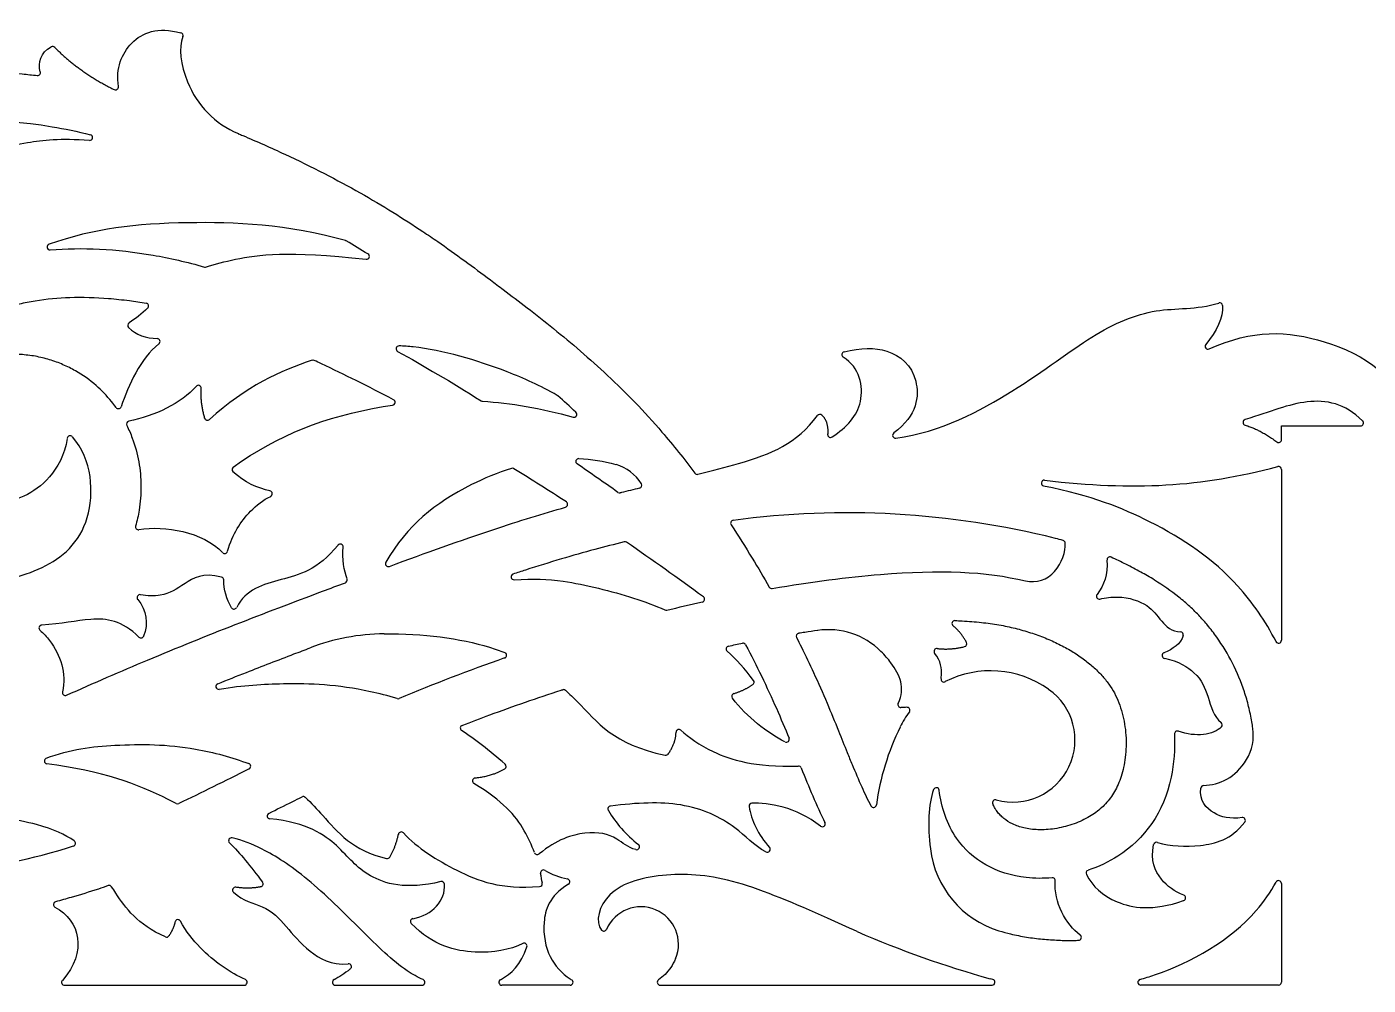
# Model space of a CAD drawing. Header units: millimetres. Extents: x -254 to 403, y -359 to 324.
# Drawn here: x 32.9 to 147.7, y 87.9 to 169.9 of the extents above; entities that cross this region are included whole.
import ezdxf

# ---------------------------------------------------------------- set-up
doc = ezdxf.new("R2010")
doc.units = ezdxf.units.MM
doc.header["$MEASUREMENT"] = 0
doc.layers.add('Layer 03', color=5, linetype='Continuous')

msp = doc.modelspace()

# ---------------------------------------------------------------- linework, layer by layer
at = {"layer": 'Layer 03'}
for p, q in [((140.25, 134.62), (140.25, 135.81)), ((140.25, 135.81), (147.02, 135.81)), ((140.25, 132.08), (140.25, 117.45)), ((140.25, 96.64), (140.25, 88.19)), ((36.13, 87.94), (51.5, 87.94)), ((59.3, 87.94), (66.71, 87.94)), ((79.39, 87.94), (73.54, 87.94)), ((87.09, 87.94), (115.49, 87.94)), ((140, 87.94), (128.21, 87.94))]:
    msp.add_line(p, q, dxfattribs=at)
for centre, radius, start, end in [((46.02, 169.2), 0.249, 337.8393, 75.7566), ((35.11, 168.01), 0.249, 44.3433, 117.0556), ((33.83, 166.03), 0.249, 263.2869, 16.9838), ((40.5, 164.8), 0.249, 243.7258, 8.8788), ((54.07, 168.15), 7.96, 201.3609, 247.3402), ((38.29, 160.47), 0.249, 266.0456, 76.1411), ((60.11, 151.41), 0.249, 59.8012, 74.0709), ((34.89, 151.1), 0.249, 109.1828, 275.0169), ((61.96, 150.3), 0.249, 263.4631, 58.2429), ((48.19, 149.63), 0.249, 254.2031, 288.8739), ((43.08, 146.05), 0.249, 312.552, 79.9325), ((134.96, 146.08), 0.249, 5.8084, 107.062), ((41.79, 144.39), 0.249, 122.3052, 222.8861), ((44.06, 143.02), 0.249, 308.4727, 87.6428), ((64.75, 142.39), 0.249, 87.8192, 240.9827), ((133.96, 142.61), 0.249, 141.6884, 294.5895), ((57.39, 141.17), 0.249, 65.2718, 107.9841), ((102.89, 141.89), 0.249, 104.397, 238.7783), ((47.57, 139.02), 0.249, 356.6553, 139.6755), ((64.16, 137.82), 0.249, 278.4266, 62.2236), ((71.92, 138.16), 0.249, 237.9608, 266.2099), ((78.17, 138.19), 0.249, 48.4381, 60.3741), ((40.74, 137.52), 0.249, 215.5774, 340.7133), ((79.71, 136.78), 0.249, 254.1907, 46.651), ((100.76, 136.53), 0.249, 47.4397, 143.2104), ((41.68, 135.95), 0.249, 101.965, 206.3141), ((48.36, 136.54), 0.249, 195.5517, 312.2442), ((137.21, 136.1), 0.249, 107.479, 252.4792), ((147.02, 136.05), 0.249, 270, 45.3436), ((36.61, 134.7), 0.249, 41.7819, 171.6047), ((101.67, 135.06), 0.249, 175.6494, 303.8677), ((107.23, 134.99), 0.249, 126.5054, 277.6607), ((140, 134.62), 0.249, 232.7819, 0), ((50.71, 132.07), 0.249, 125.8315, 227.5619), ((74.45, 131.92), 0.249, 58.3133, 107.5442), ((80.12, 132.75), 0.249, 87.7607, 235.4757), ((82.27, 128.87), 3.77, 31.4682, 73.9231), ((140, 132.08), 0.249, 0, 104.8203), ((85.27, 130.71), 0.249, 283.4125, 31.4682), ((90.26, 131.9), 0.249, 216.8294, 283.8809), ((119.95, 130.9), 0.249, 83.316, 258.5492), ((53.66, 130), 0.249, 295.1648, 78.8294), ((83.62, 130.31), 0.249, 234.6574, 283.7875), ((78.93, 129.08), 0.249, 285.7299, 56.9036), ((93.37, 127.47), 0.249, 97.593, 213.2913), ((103.08, 54.6), 73.76, 76.0083, 97.593), ((42.45, 127.16), 0.249, 164.2355, 280.3076), ((59.72, 125.44), 0.249, 355.1465, 141.0389), ((84.08, 125.63), 0.249, 55.4819, 104.0045), ((121.5, 125.76), 0.249, 3.2804, 74.9376), ((49.84, 125.13), 0.249, 224.1425, 344.2917), ((63.83, 124.01), 0.249, 149.6557, 290.2207), ((125.57, 124.34), 0.249, 65.9953, 184.0267), ((49.5, 122.62), 0.249, 1.618, 74.7563), ((74.58, 122.88), 0.249, 108.323, 273.6126), ((118.94, 124.96), 2.49, 256.4491, 319.7486), ((60.07, 122.61), 0.249, 290.5288, 19.3491), ((96.64, 122.13), 0.249, 209.8048, 279.6616), ((42.58, 121.11), 0.249, 78.5276, 218.9945), ((90.65, 120.97), 0.249, 282.228, 53.9287), ((124.66, 121.22), 0.249, 140.8173, 283.042), ((50.63, 120.37), 0.249, 212.6907, 333.721), ((87.59, 120.28), 0.249, 245.4228, 283.5135), ((34.19, 118.5), 0.249, 92.5094, 228.2131), ((101.47, 111.95), 6.41, 45.2842, 98.1205), ((112.3, 118.89), 0.249, 88.0186, 232.3558), ((42.67, 117.9), 0.249, 224.3617, 338.7165), ((63.69, 99.55), 18.46, 90.6712, 110.7867), ((94.18, 116.95), 0.249, 27.8708, 101.1142), ((98.98, 117.8), 0.249, 98.9275, 206.9646), ((113.08, 117.15), 0.249, 284.0924, 28.7272), ((131.6, 117.92), 0.249, 344.2435, 88.6357), ((140, 117.45), 0.249, 206.8725, 0), ((73.7, 116.17), 0.249, 289.2527, 68.638), ((92.99, 116.71), 0.249, 101.6375, 227.3332), ((110.77, 116.5), 0.249, 82.8632, 218.8212), ((130.29, 116.15), 0.249, 111.6876, 259.3559), ((115.36, 106.21), 8.63, 54.8485, 116.737), ((49.33, 113.5), 0.249, 111.8395, 279.029), ((94.88, 113.87), 0.249, 304.6049, 36.5456), ((111.37, 114.13), 0.249, 171.2118, 296.737), ((36.2, 112.98), 0.249, 167.3549, 294.1237), ((64.67, 112.7), 0.249, 252.291, 292.7981), ((78.83, 112.98), 0.249, 47.9796, 107.8007), ((93.46, 112.65), 0.249, 107.3982, 217.3305), ((117.27, 108.91), 5.31, 254.4292, 54.8485), ((107.68, 111.94), 0.249, 155.0585, 270.3229), ((115.36, 106.21), 8.63, 143.6298, 153.6676), ((108.21, 111.47), 0.249, 323.6298, 95.066), ((134.93, 110.21), 0.249, 315.9365, 52.0639), ((70.24, 109.94), 0.249, 111.2505, 236.2051), ((88.7, 109.58), 0.249, 47.0747, 178.8804), ((97.89, 108.98), 0.249, 242.806, 22.3528), ((126.99, 100.45), 21.6, 153.6676, 172.2525), ((131.34, 109.44), 0.249, 69.2826, 183.0662), ((133.7, 109.35), 4.14, 329.3199, 7.827), ((34.65, 107.13), 0.249, 111.1051, 262.8449), ((51.81, 106.67), 0.249, 296.5394, 69.3799), ((73.67, 106.66), 0.249, 300.7235, 49.0835), ((87.58, 107.87), 0.249, 258.1133, 324.9594), ((71.29, 105.42), 0.249, 96.7828, 238.3182), ((98.92, 106.44), 0.249, 22.0546, 91.1645), ((110.72, 104.59), 0.249, 7.1783, 159.7851), ((133.59, 104.78), 0.249, 91.4067, 173.1153), ((45.79, 103.71), 0.249, 242.1743, 295.3067), ((56.56, 103.83), 0.249, 46.7221, 116.3044), ((94.95, 103.26), 0.249, 91.6508, 187.636), ((105.34, 103.4), 0.249, 206.9394, 352.2525), ((115.77, 103.55), 0.249, 74.4292, 204.6818), ((53.72, 102.42), 0.249, 116.5403, 264.5702), ((82.87, 103.02), 0.249, 96.9787, 210.1082), ((136.91, 102.04), 0.249, 322.2448, 97.503), ((64.94, 100.8), 0.249, 43.2999, 169.0939), ((100.97, 101.74), 0.249, 231.5822, 26.1755), ((36.81, 100.08), 0.249, 287.6596, 55.0425), ((50.42, 100.3), 0.249, 77.3323, 224.7057), ((85.08, 99.78), 0.249, 254.5139, 52.5034), ((129.56, 99.92), 0.249, 73.4401, 169.7383), ((63.75, 99.03), 0.249, 257.9413, 329.3574), ((76.58, 99.36), 0.249, 200.5039, 309.8285), ((96.26, 99.56), 0.249, 242.0494, 42.0036), ((118.55, 100.62), 8.4, 186.8946, 252.8942), ((77.11, 97.55), 0.249, 58.227, 191.8647), ((123.78, 97.53), 0.249, 108.765, 207.1036), ((39.95, 96.23), 0.249, 32.3683, 109.3707), ((52.87, 96.6), 0.249, 282.1878, 36.2383), ((68.39, 96.56), 0.249, 4.1816, 103.5846), ((76.76, 96.63), 0.249, 274.3709, 7.611), ((79.11, 96.79), 0.249, 301.6695, 78.8456), ((120.64, 96.88), 0.249, 355.5604, 94.7826), ((140, 96.64), 0.249, 360, 151.2904), ((50.76, 96.07), 0.249, 81.6532, 226.2328), ((131.8, 95.42), 0.249, 289.0327, 69.5512), ((35.43, 94.84), 0.249, 104.6436, 241.9398), ((85.45, 91.44), 3.21, 337.3947, 156.5453), ((45.83, 93.3), 0.249, 28.6436, 167.6767), ((65.97, 93.39), 0.249, 99.4672, 224.4031), ((44.86, 92.3), 0.249, 245.8479, 326.777), ((82.27, 92.82), 0.249, 220.545, 336.5453), ((139.44, 174.44), 89.27, 246.572, 254.3322), ((122.88, 92.03), 0.249, 272.1871, 54.32), ((75.45, 91.3), 0.249, 341.4947, 117.3694), ((60.43, 89.52), 0.249, 308.7588, 95.3674), ((51.5, 88.19), 0.249, 270, 65.9908), ((59.3, 88.19), 0.249, 116.6414, 270), ((66.71, 88.19), 0.249, 270, 65.9051), ((73.54, 88.19), 0.249, 118.144, 270), ((79.39, 88.19), 0.249, 270, 57.3399), ((87.09, 88.19), 0.249, 125.1548, 270), ((115.49, 88.19), 0.249, 270, 74.9812), ((128.21, 88.19), 0.249, 105.6874, 270), ((36.13, 88.19), 0.249, 138.8163, 270), ((140, 88.19), 0.249, 270, 0)]:
    msp.add_arc(centre, radius, start, end, dxfattribs=at)
for points, knots in [([(40.75, 164.84), (40.51, 166.38), (41.56, 169.03), (44.1, 169.95), (46.08, 169.44)], [30421.914472, 30421.914472, 30421.914472, 30421.914472, 30426.513745, 30431.345173, 30431.345173, 30431.345173, 30431.345173]), ([(5.01, 146.17), (5.12, 146.94), (5.46, 148.64), (6.27, 151.19), (7.44, 153.74), (8.92, 156.1), (10.67, 158.24), (12.67, 160.14), (14.89, 161.8), (17.32, 163.22), (19.96, 164.38), (22.81, 165.27), (25.87, 165.84), (29.14, 166.08), (31.8, 165.99), (33.37, 165.83), (33.8, 165.78)], [30372.347005, 30372.347005, 30372.347005, 30372.347005, 30374.706723, 30377.558114, 30380.372206, 30383.155094, 30385.922205, 30388.68817, 30391.458912, 30394.25742, 30397.137984, 30400.125038, 30403.240501, 30406.511406, 30409.970495, 30411.257526, 30411.257526, 30411.257526, 30411.257526]), ([(22.22, 160.72), (25.78, 161.9), (30.89, 162.33), (37.23, 160.99), (38.35, 160.71)], [1963.1126, 1963.1126, 1963.1126, 1963.1126, 1973.506034, 1975.677976, 1975.677976, 1975.677976, 1975.677976]), ([(51, 160.8), (51.13, 160.75), (52.46, 160.19), (54.94, 159.09), (58.29, 157.45), (61.38, 155.79), (64.18, 154.13), (66.38, 152.71), (68.42, 151.33), (70.35, 149.95), (72.21, 148.56), (73.99, 147.22), (75.79, 145.85), (78.01, 144.11), (80.31, 142.19), (82.65, 140.1), (84.99, 137.8), (87, 135.59), (88.69, 133.55), (89.61, 132.36), (90.06, 131.75)], [30442.749006, 30442.749006, 30442.749006, 30442.749006, 30443.151114, 30447.119536, 30450.902204, 30454.404951, 30457.662778, 30460.724837, 30462.257805, 30465.102986, 30467.869187, 30469.24187, 30471.816702, 30474.702956, 30477.709264, 30480.849541, 30484.138712, 30487.595151, 30489.833645, 30492.124903, 30492.124903, 30492.124903, 30492.124903]), ([(38.28, 160.22), (35.76, 160.4), (32.25, 160), (28.6, 159.01), (26.05, 159.01), (25.19, 159.32)], [1976.420157, 1976.420157, 1976.420157, 1976.420157, 1980.584148, 1986.187185, 1991.126244, 1991.126244, 1991.126244, 1991.126244]), ([(60.18, 151.65), (55.25, 153.06), (45.1, 153.45), (38.72, 152.7), (34.81, 151.34)], [499.399729, 499.399729, 499.399729, 499.399729, 511.033084, 524.683926, 524.683926, 524.683926, 524.683926]), ([(34.91, 150.85), (37.59, 151.09), (41.88, 150.89), (46.59, 149.83), (48.12, 149.39)], [525.407514, 525.407514, 525.407514, 525.407514, 533.684657, 537.408095, 537.408095, 537.408095, 537.408095]), ([(48.27, 149.4), (49, 149.65), (51.49, 150.27), (55.16, 150.83), (61.93, 150.05)], [537.559375, 537.559375, 537.559375, 537.559375, 540.983035, 547.968521, 547.968521, 547.968521, 547.968521]), ([(27.38, 144.05), (27.4, 144.05), (27.66, 144.26), (28.22, 144.64), (29.13, 145.14), (30.16, 145.6), (31.22, 145.96), (32.38, 146.28), (34.14, 146.63), (36.69, 146.86), (39.39, 146.78), (41.57, 146.54), (42.64, 146.38), (43.12, 146.29)], [608.184694, 608.184694, 608.184694, 608.184694, 608.225498, 609.181032, 610.22504, 611.357039, 612.574885, 613.609163, 614.976993, 617.967235, 621.303226, 623.102037, 624.567187, 624.567187, 624.567187, 624.567187]), ([(107.26, 134.74), (111.1, 135.26), (118.22, 139.1), (124.14, 143.81), (129.45, 146.09), (132.95, 145.72), (134.89, 146.31)], [30534.937737, 30534.937737, 30534.937737, 30534.937737, 30542.374432, 30550.470598, 30558.566765, 30566.3095, 30566.3095, 30566.3095, 30566.3095]), ([(134.06, 142.38), (137.77, 144.07), (144.02, 143.84), (150.72, 139.96), (150.79, 136.05)], [30571.443216, 30571.443216, 30571.443216, 30571.443216, 30582.272309, 30593.895984, 30593.895984, 30593.895984, 30593.895984]), ([(78.29, 138.41), (76.83, 139.24), (72.87, 141.01), (68.07, 142.41), (65.16, 142.63), (64.76, 142.64)], [321.497818, 321.497818, 321.497818, 321.497818, 326.50444, 335.80924, 337.284273, 337.284273, 337.284273, 337.284273]), ([(102.83, 142.13), (104.25, 142.49), (106.84, 142.54), (109.44, 140.28), (109.11, 136.69), (107.08, 135.19)], [30520.240298, 30520.240298, 30520.240298, 30520.240298, 30524.681836, 30529.762159, 30534.278197, 30534.278197, 30534.278197, 30534.278197]), ([(40.54, 137.38), (40.42, 137.55), (39.9, 138.22), (38.81, 139.36), (37.37, 140.38), (36, 141.06), (34.85, 141.48), (33.63, 141.78), (32.58, 141.9), (31.94, 141.93), (31.72, 141.93)], [639.01426, 639.01426, 639.01426, 639.01426, 639.639913, 641.563794, 643.737043, 644.939958, 646.16785, 647.426513, 648.713868, 649.352272, 649.352272, 649.352272, 649.352272]), ([(64.28, 138.04), (63.22, 138.6), (61.18, 139.64), (58.9, 140.74), (57.7, 141.3), (57.49, 141.4)], [-2054.769086, -2054.769086, -2054.769086, -2054.769086, -2051.17412, -2047.853019, -2047.167739, -2047.167739, -2047.167739, -2047.167739]), ([(101.8, 134.85), (103.06, 135.69), (104.83, 137.53), (104.18, 140.81), (102.76, 141.67)], [30510.096666, 30510.096666, 30510.096666, 30510.096666, 30514.882148, 30519.653949, 30519.653949, 30519.653949, 30519.653949]), ([(147.19, 136.23), (145.68, 137.73), (142.5, 138.34), (139.31, 137.02), (137.14, 136.34)], [257.491966, 257.491966, 257.491966, 257.491966, 263.343923, 269.000988, 269.000988, 269.000988, 269.000988]), ([(50.56, 132.27), (54.41, 135.04), (58.61, 136.69), (63.93, 137.53), (64.2, 137.57)], [-2073.209585, -2073.209585, -2073.209585, -2073.209585, -2056.288745, -2055.396518, -2055.396518, -2055.396518, -2055.396518]), ([(90.32, 131.66), (91.55, 131.96), (95.82, 133.07), (98.77, 134.29), (100.56, 136.68)], [30492.41747, 30492.41747, 30492.41747, 30492.41747, 30496.433529, 30507.037163, 30507.037163, 30507.037163, 30507.037163]), ([(41.46, 135.84), (41.63, 135.49), (42.07, 134.48), (42.54, 132.74), (42.73, 130.66), (42.59, 128.81), (42.34, 127.68), (42.21, 127.23)], [-2027.975698, -2027.975698, -2027.975698, -2027.975698, -2026.789357, -2024.66439, -2022.58257, -2020.515389, -2019.105866, -2019.105866, -2019.105866, -2019.105866]), ([(21.87, 123.44), (24.16, 122.34), (28.75, 122.04), (34.44, 123.28), (38.83, 126.93), (38.53, 132.92), (36.8, 134.86)], [635.772855, 635.772855, 635.772855, 635.772855, 642.359385, 649.726839, 657.094293, 663.993444, 663.993444, 663.993444, 663.993444]), ([(36.36, 134.73), (36.15, 133.28), (34.35, 130.23), (31.47, 129.15), (29.23, 129.15), (28.75, 129.19)], [664.559903, 664.559903, 664.559903, 664.559903, 671.519718, 684.795003, 688.455401, 688.455401, 688.455401, 688.455401]), ([(74.38, 132.16), (73.17, 131.78), (68.6, 129.85), (65.46, 127.28), (63.62, 124.14)], [365.088425, 365.088425, 365.088425, 365.088425, 368.931045, 380.365797, 380.365797, 380.365797, 380.365797]), ([(50.08, 125.07), (50.51, 126.57), (51.59, 128.23), (53.12, 129.47), (53.77, 129.77)], [-2010.007928, -2010.007928, -2010.007928, -2010.007928, -2005.50087, -2002.849592, -2002.849592, -2002.849592, -2002.849592]), ([(85.33, 130.47), (84.81, 130.34), (84.26, 130.21), (83.71, 130.07), (83.68, 130.07)], [133.21546, 133.21546, 133.21546, 133.21546, 134.837436, 134.936597, 134.936597, 134.936597, 134.936597]), ([(139.78, 117.34), (138.89, 119.09), (135.9, 123.41), (129.87, 127.47), (124.04, 129.82), (119.9, 130.65)], [722.763742, 722.763742, 722.763742, 722.763742, 731.068373, 745.004234, 756.08984, 756.08984, 756.08984, 756.08984]), ([(63.92, 123.78), (67.06, 124.93), (72.75, 126.97), (77.09, 128.3), (79, 128.84)], [380.979128, 380.979128, 380.979128, 380.979128, 387.779666, 393.659366, 393.659366, 393.659366, 393.659366]), ([(93.16, 127.33), (93.78, 126.39), (94.89, 124.63), (95.95, 122.84), (96.42, 122.01)], [676.094648, 676.094648, 676.094648, 676.094648, 679.49334, 682.361416, 682.361416, 682.361416, 682.361416]), ([(59.53, 125.6), (57.78, 123.44), (54.53, 122.65), (51.62, 121.8), (50.86, 120.26)], [-2238.933555, -2238.933555, -2238.933555, -2238.933555, -2233.309303, -2227.494129, -2227.494129, -2227.494129, -2227.494129]), ([(84.02, 125.87), (83.17, 125.66), (81.38, 125.2), (78.56, 124.4), (76.23, 123.68), (74.86, 123.23), (74.5, 123.11)], [501.62269, 501.62269, 501.62269, 501.62269, 504.238529, 507.206093, 510.445916, 511.568403, 511.568403, 511.568403, 511.568403]), ([(137.8, 109.92), (137.77, 110.1), (137.67, 110.73), (137.46, 111.78), (136.97, 113.48), (136.12, 115.51), (134.99, 117.38), (134, 118.67), (133.23, 119.55), (132.41, 120.35), (131.14, 121.44), (129.73, 122.42), (128.19, 123.31), (126.95, 123.96), (126.1, 124.37), (125.67, 124.56)], [1475.483676, 1475.483676, 1475.483676, 1475.483676, 1476.04364, 1477.387356, 1478.717698, 1481.377307, 1484.000498, 1485.276941, 1486.273698, 1487.501331, 1488.735265, 1491.299712, 1492.661267, 1494.095409, 1495.514202, 1495.514202, 1495.514202, 1495.514202]), ([(49.56, 122.86), (47.97, 123.29), (46.29, 122.2), (44.76, 121.2), (43.21, 121.24), (42.63, 121.35)], [-2224.504085, -2224.504085, -2224.504085, -2224.504085, -2221.622051, -2218.633015, -2216.730928, -2216.730928, -2216.730928, -2216.730928]), ([(96.68, 121.89), (100.02, 122.46), (108.91, 123.59), (114.94, 123.36), (118.35, 122.53)], [682.666224, 682.666224, 682.666224, 682.666224, 688.703522, 699.778515, 699.778515, 699.778515, 699.778515]), ([(36.3, 112.75), (38.62, 113.79), (46.17, 117.07), (53.78, 119.99), (59.51, 122.14), (60.16, 122.38)], [-2192.522294, -2192.522294, -2192.522294, -2192.522294, -2187.651189, -2176.757146, -2175.356379, -2175.356379, -2175.356379, -2175.356379]), ([(74.6, 122.63), (76.29, 122.74), (78.97, 122.65), (84.15, 121.36), (86.65, 120.43), (87.49, 120.05)], [512.289615, 512.289615, 512.289615, 512.289615, 517.08205, 523.557897, 526.955647, 526.955647, 526.955647, 526.955647]), ([(124.71, 120.98), (125.19, 121.09), (126.77, 121.3), (129.04, 120.48), (129.81, 119.18), (130.88, 118.19), (131.61, 118.17)], [1499.942935, 1499.942935, 1499.942935, 1499.942935, 1501.188655, 1503.659945, 1506.131235, 1508.324026, 1508.324026, 1508.324026, 1508.324026]), ([(34.03, 118.32), (34.33, 118.05), (35.65, 116.63), (36.31, 114.61), (35.95, 113.04)], [-2201.9175, -2201.9175, -2201.9175, -2201.9175, -2200.067417, -2193.075427, -2193.075427, -2193.075427, -2193.075427]), ([(42.49, 117.72), (41.08, 119.16), (38.49, 119.5), (35.87, 118.83), (34.18, 118.75)], [-2211.843787, -2211.843787, -2211.843787, -2211.843787, -2206.992645, -2202.509618, -2202.509618, -2202.509618, -2202.509618]), ([(100.57, 118.29), (100.2, 118.24), (99.66, 118.16), (99.12, 118.08), (98.94, 118.05)], [485.438978, 485.438978, 485.438978, 485.438978, 486.556608, 487.090012, 487.090012, 487.090012, 487.090012]), ([(112.31, 119.14), (112.52, 119.13), (113.27, 119.1), (114.54, 119), (116.05, 118.79), (117.45, 118.5), (118.77, 118.12), (120.03, 117.67), (121.2, 117.14), (122.29, 116.55), (123.27, 115.9), (124.13, 115.21), (124.87, 114.48), (125.48, 113.73), (125.97, 112.95), (126.35, 112.11), (126.64, 111.22), (126.84, 110.29), (126.95, 109.33), (126.97, 108.38), (126.9, 107.45), (126.76, 106.6), (126.55, 105.82), (126.29, 105.12), (125.98, 104.51), (125.62, 103.96), (125.21, 103.46), (124.75, 103.02), (124.24, 102.62), (123.66, 102.26), (123.02, 101.94), (122.32, 101.68), (121.59, 101.47), (120.85, 101.32), (120.12, 101.24), (119.43, 101.23), (118.8, 101.28), (118.06, 101.41), (117.27, 101.68), (116.6, 102.1), (116.18, 102.48), (115.96, 102.74), (115.81, 102.96), (115.68, 103.18), (115.6, 103.34), (115.55, 103.45)], [842.729405, 842.729405, 842.729405, 842.729405, 843.361646, 845.011828, 846.537021, 847.962924, 849.330123, 850.669769, 851.969131, 853.212151, 854.393381, 855.508138, 856.546848, 857.50558, 858.404655, 859.320581, 860.264874, 861.22718, 862.198081, 863.16333, 864.098362, 864.975373, 865.779088, 866.519907, 867.209341, 867.861487, 868.495513, 869.130284, 869.778948, 870.455767, 871.176712, 871.93135, 872.7, 873.461903, 874.201137, 874.900875, 875.538678, 876.118318, 877.154288, 878.054893, 878.467693, 878.865416, 879.063044, 879.272118, 879.628028, 879.628028, 879.628028, 879.628028]), ([(63.48, 118), (66.8, 118.04), (70.54, 117.56), (73.37, 116.57), (73.79, 116.4)], [574.464038, 574.464038, 574.464038, 574.464038, 582.229258, 583.637666, 583.637666, 583.637666, 583.637666]), ([(94.4, 117.07), (94.88, 116.16), (96.35, 113.26), (97.44, 110.72), (98.12, 109.07)], [238.809577, 238.809577, 238.809577, 238.809577, 240.984882, 245.877276, 245.877276, 245.877276, 245.877276]), ([(98.76, 117.69), (98.9, 117.42), (99.4, 116.42), (100.29, 114.56), (101.34, 112.16), (102.28, 109.88), (102.98, 108.12), (103.64, 106.52), (104.29, 104.99), (104.84, 103.82), (105.12, 103.28)], [487.561413, 487.561413, 487.561413, 487.561413, 488.490932, 490.918593, 493.77651, 496.364851, 498.360533, 499.475044, 501.57389, 503.375432, 503.375432, 503.375432, 503.375432]), ([(49.24, 113.73), (50.05, 114.06), (52.23, 114.92), (54.86, 115.94), (56.68, 116.63), (57.14, 116.8)], [559.443849, 559.443849, 559.443849, 559.443849, 562.094049, 566.477528, 567.958063, 567.958063, 567.958063, 567.958063]), ([(107.46, 112.05), (108.09, 113.4), (107.45, 114.82), (106.31, 116.18), (105.98, 116.5)], [473.487767, 473.487767, 473.487767, 473.487767, 478.048175, 479.508998, 479.508998, 479.508998, 479.508998]), ([(111.12, 114.17), (111.13, 114.26), (111.2, 114.88), (111.12, 115.67), (110.57, 116.35)], [834.088979, 834.088979, 834.088979, 834.088979, 834.499929, 836.736152, 836.736152, 836.736152, 836.736152]), ([(130.24, 115.91), (131.46, 115.67), (133.26, 114.5), (133.92, 112.88), (134.47, 110.88), (135.09, 110.41)], [1511.959764, 1511.959764, 1511.959764, 1511.959764, 1514.42304, 1517.674584, 1520.617057, 1520.617057, 1520.617057, 1520.617057]), ([(64.59, 112.46), (63.78, 112.72), (59.98, 113.64), (55.58, 113.83), (51.41, 113.58), (49.37, 113.25)], [539.324406, 539.324406, 539.324406, 539.324406, 541.755877, 551.599483, 558.714347, 558.714347, 558.714347, 558.714347]), ([(70.15, 110.17), (70.94, 110.47), (73.74, 111.54), (76.62, 112.53), (78.71, 113.21), (78.75, 113.22)], [1388.944706, 1388.944706, 1388.944706, 1388.944706, 1391.47654, 1397.976561, 1398.108271, 1398.108271, 1398.108271, 1398.108271]), ([(79, 113.17), (79.34, 112.86), (81.51, 110.76), (83.06, 108.56), (87.52, 107.62)], [1398.36929, 1398.36929, 1398.36929, 1398.36929, 1400.237308, 1410.794828, 1410.794828, 1410.794828, 1410.794828]), ([(88.87, 109.77), (89.53, 109.16), (91.57, 107.67), (95.13, 106.61), (98.91, 106.68)], [1413.792323, 1413.792323, 1413.792323, 1413.792323, 1418.446323, 1424.295947, 1424.295947, 1424.295947, 1424.295947]), ([(131.09, 109.43), (131.16, 108.15), (130.78, 103.59), (128, 99.67), (124.6, 98.08), (123.7, 97.77)], [1412.2236, 1412.2236, 1412.2236, 1412.2236, 1417.263623, 1430.40527, 1434.897621, 1434.897621, 1434.897621, 1434.897621]), ([(34.56, 107.36), (36.6, 108.15), (40.67, 108.6), (46.4, 108.56), (50.48, 107.43), (51.9, 106.9)], [383.439221, 383.439221, 383.439221, 383.439221, 389.403498, 396.212425, 400.586413, 400.586413, 400.586413, 400.586413]), ([(45.67, 103.49), (45.45, 103.61), (42.65, 105.04), (39.36, 106.29), (34.61, 106.88)], [370.823282, 370.823282, 370.823282, 370.823282, 371.785588, 382.777131, 382.777131, 382.777131, 382.777131]), ([(76.35, 99.28), (76.1, 99.93), (75.14, 101.98), (73.66, 103.67), (71.16, 105.21)], [1373.967323, 1373.967323, 1373.967323, 1373.967323, 1376.42343, 1381.9756, 1381.9756, 1381.9756, 1381.9756]), ([(120.62, 97.13), (119.87, 97.06), (116.45, 97.09), (112.37, 99.45), (111.15, 103.15), (110.96, 104.62)], [549.389328, 549.389328, 549.389328, 549.389328, 553.038916, 566.180565, 574.661577, 574.661577, 574.661577, 574.661577]), ([(136.88, 102.28), (135.83, 102.15), (134.33, 102.5), (133.21, 103.71), (133.34, 104.81)], [1461.52934, 1461.52934, 1461.52934, 1461.52934, 1464.206139, 1467.15796, 1467.15796, 1467.15796, 1467.15796]), ([(53.61, 102.64), (54.28, 102.98), (55.23, 103.45), (56.17, 103.92), (56.45, 104.06)], [1179.333738, 1179.333738, 1179.333738, 1179.333738, 1181.583754, 1182.52253, 1182.52253, 1182.52253, 1182.52253]), ([(56.73, 104.02), (57.24, 103.54), (58.88, 101.76), (60.83, 99.4), (63.69, 98.79)], [1182.82614, 1182.82614, 1182.82614, 1182.82614, 1185.566616, 1192.242527, 1192.242527, 1192.242527, 1192.242527]), ([(96.14, 99.34), (95.1, 99.9), (93.44, 101.79), (89.17, 103.75), (85.15, 103.55), (82.84, 103.27)], [1343.593269, 1343.593269, 1343.593269, 1343.593269, 1347.734037, 1353.277707, 1358.545143, 1358.545143, 1358.545143, 1358.545143]), ([(36.96, 100.29), (36.2, 100.82), (34.03, 101.84), (29.74, 102.48), (27.01, 102.37)], [404.872237, 404.872237, 404.872237, 404.872237, 408.887192, 413.572857, 413.572857, 413.572857, 413.572857]), ([(68.33, 96.8), (65.33, 96.07), (61.62, 97.19), (59.95, 99.66), (56.94, 101.86), (53.7, 102.17)], [1160.880723, 1160.880723, 1160.880723, 1160.880723, 1166.866485, 1173.027353, 1178.687836, 1178.687836, 1178.687836, 1178.687836]), ([(85.01, 99.54), (84.32, 99.73), (83.27, 100.73), (81.06, 101.27), (78.22, 100.41), (76.74, 99.17)], [1363.697116, 1363.697116, 1363.697116, 1363.697116, 1366.36043, 1370.116552, 1373.490304, 1373.490304, 1373.490304, 1373.490304]), ([(129.63, 100.16), (130.75, 99.83), (133.22, 99.7), (135.94, 100.38), (137.11, 101.89)], [1452.350335, 1452.350335, 1452.350335, 1452.350335, 1456.692371, 1460.939165, 1460.939165, 1460.939165, 1460.939165]), ([(17.79, 98.42), (20.47, 97.85), (26.57, 97.38), (33.29, 98.7), (36.89, 99.85)], [424.255087, 424.255087, 424.255087, 424.255087, 433.043407, 441.913956, 441.913956, 441.913956, 441.913956]), ([(66.82, 88.42), (66.36, 88.62), (64.59, 89.59), (61.7, 92.51), (56.77, 97.36), (53.18, 99.64), (51.35, 100.34), (50.48, 100.54)], [624.553093, 624.553093, 624.553093, 624.553093, 626.200424, 630.960621, 635.720818, 640.481015, 644.133944, 644.133944, 644.133944, 644.133944]), ([(65.12, 100.97), (66.34, 99.67), (69.75, 97.53), (73.46, 96.12), (76.78, 96.38)], [1195.247516, 1195.247516, 1195.247516, 1195.247516, 1201.612121, 1208.42452, 1208.42452, 1208.42452, 1208.42452]), ([(131.89, 95.65), (131.12, 95.93), (129.66, 97.01), (129.06, 98.6), (129.31, 99.97)], [1446.063418, 1446.063418, 1446.063418, 1446.063418, 1448.706482, 1451.930155, 1451.930155, 1451.930155, 1451.930155]), ([(39.87, 96.46), (39.59, 96.36), (38.54, 96), (37.04, 95.54), (35.81, 95.2), (35.37, 95.08)], [581.955954, 581.955954, 581.955954, 581.955954, 582.851762, 585.290961, 586.685611, 586.685611, 586.685611, 586.685611]), ([(79.24, 96.58), (77.56, 95.55), (76.89, 93.06), (77.49, 90.19), (78.7, 88.94), (79.48, 88.42), (79.52, 88.4)], [1121.170602, 1121.170602, 1121.170602, 1121.170602, 1124.592949, 1128.412939, 1132.23293, 1132.431862, 1132.431862, 1132.431862, 1132.431862]), ([(103.95, 92.53), (103.06, 92.92), (99.39, 94.59), (93.33, 97.18), (87.62, 97.68), (82.24, 96.34), (81.49, 93.35), (82.08, 92.65)], [1042.775201, 1042.775201, 1042.775201, 1042.775201, 1044.944345, 1052.400193, 1059.85604, 1067.311888, 1073.864057, 1073.864057, 1073.864057, 1073.864057]), ([(123.56, 97.42), (124.09, 96.39), (125.73, 94.83), (129.2, 94.25), (131.88, 95.18)], [1435.326704, 1435.326704, 1435.326704, 1435.326704, 1440.397964, 1445.450291, 1445.450291, 1445.450291, 1445.450291]), ([(128.14, 88.43), (128.55, 88.55), (132.09, 89.65), (136.86, 92.32), (139.31, 95.9), (139.78, 96.76)], [1216.211607, 1216.211607, 1216.211607, 1216.211607, 1218.07226, 1232.008121, 1236.136422, 1236.136422, 1236.136422, 1236.136422]), ([(44.76, 92.07), (42.37, 93.14), (41.18, 94.77), (40.28, 96.18), (40.16, 96.36)], [574.226397, 574.226397, 574.226397, 574.226397, 580.65467, 581.619967, 581.619967, 581.619967, 581.619967]), ([(50.59, 95.89), (51.38, 95.13), (53.42, 94.78), (55.11, 93.02), (56.71, 90.96), (58.94, 89.63), (60.4, 89.77)], [651.895152, 651.895152, 651.895152, 651.895152, 654.763728, 658.225096, 661.686463, 664.602865, 664.602865, 664.602865, 664.602865]), ([(51.61, 88.42), (50.97, 88.7), (49.16, 89.73), (47.01, 91.67), (46.05, 93.42)], [565.306446, 565.306446, 565.306446, 565.306446, 567.71581, 571.918734, 571.918734, 571.918734, 571.918734]), ([(75.33, 91.52), (74.22, 90.94), (71.26, 90.44), (67.66, 91.31), (65.8, 93.21)], [1144.178795, 1144.178795, 1144.178795, 1144.178795, 1149.285781, 1154.888457, 1154.888457, 1154.888457, 1154.888457]), ([(116.08, 92.6), (116.41, 92.5), (117.18, 92.29), (118.42, 92.04), (119.57, 91.9), (120.49, 91.83), (121.38, 91.77), (122.18, 91.76), (122.75, 91.78), (122.89, 91.78)], [590.43432, 590.43432, 590.43432, 590.43432, 591.469636, 592.854535, 594.246123, 594.942731, 595.625154, 596.93633, 597.353481, 597.353481, 597.353481, 597.353481]), ([(88.41, 90.21), (88.29, 89.93), (87.87, 89.19), (87.34, 88.67), (86.95, 88.39)], [1084.444051, 1084.444051, 1084.444051, 1084.444051, 1085.279071, 1086.93561, 1086.93561, 1086.93561, 1086.93561])]:
    msp.add_open_spline(points, degree=3, knots=knots, dxfattribs=at)
for points, degree in [([(46.25, 169.11), (45.87, 168.16), (46.08, 166.71), (46.65, 165.25)], 3), ([(34.06, 166.1), (33.84, 166.84), (34.07, 167.76), (35, 168.24)], 3), ([(35.29, 168.19), (37.36, 166.07), (40.39, 164.57)], 2), ([(62.09, 150.51), (61.49, 150.88), (60.88, 151.25), (60.24, 151.63)], 3), ([(43.24, 145.86), (42.74, 145.4), (42.22, 144.96), (41.66, 144.61)], 3), ([(135.21, 146.1), (135.31, 145.09), (134.68, 143.91), (133.77, 142.76)], 3), ([(41.61, 144.23), (42.21, 143.57), (43.14, 143.3), (44.07, 143.27)], 3), ([(44.21, 142.82), (42.6, 141.54), (41.63, 139.31), (40.97, 137.44)], 3), ([(57.31, 141.41), (54.68, 140.55), (51.63, 139.17), (48.53, 136.35)], 3), ([(64.63, 142.17), (66.84, 140.95), (69.21, 139.56), (71.78, 137.94)], 3), ([(47.38, 139.18), (46.15, 137.73), (43.81, 136.65), (41.63, 136.19)], 3), ([(48.12, 136.47), (47.75, 137.81), (47.82, 139.01)], 2), ([(71.9, 137.91), (74.29, 137.75), (76.86, 137.33), (79.65, 136.54)], 3), ([(79.88, 136.96), (79.37, 137.45), (78.85, 137.92), (78.34, 138.38)], 3), ([(100.93, 136.72), (101.5, 136.19), (101.42, 135.07)], 2), ([(137.14, 135.87), (138.53, 135.43), (139.85, 134.42)], 2), ([(79.07, 129.29), (77.58, 130.25), (76.09, 131.2), (74.58, 132.13)], 3), ([(83.48, 130.11), (82.27, 130.96), (81.11, 131.77), (79.98, 132.55)], 3), ([(80.13, 133), (81.18, 132.96), (82.25, 132.8), (83.31, 132.49)], 3), ([(119.98, 131.15), (127.66, 130.25), (133.31, 130.57), (139.94, 132.32)], 3), ([(53.71, 130.24), (52.66, 130.45), (51.55, 130.96), (50.54, 131.88)], 3), ([(42.5, 126.92), (44.7, 127.32), (47.95, 126.73), (49.66, 124.96)], 3), ([(60.31, 122.7), (60.05, 123.42), (59.88, 124.4), (59.97, 125.42)], 3), ([(90.79, 121.17), (88.62, 122.76), (86.43, 124.31), (84.22, 125.84)], 3), ([(120.84, 123.35), (121.46, 124.08), (121.79, 125.01), (121.75, 125.78)], 3), ([(121.56, 126), (121.35, 126.06), (121.13, 126.12), (120.92, 126.17)], 3), ([(125.32, 124.32), (125.4, 123.13), (125.07, 122.13), (124.47, 121.38)], 3), ([(50.42, 120.24), (49.96, 120.96), (49.77, 121.79), (49.75, 122.62)], 3), ([(42.39, 120.95), (43.16, 120), (43.32, 118.88), (42.9, 117.81)], 3), ([(87.65, 120.03), (88.68, 120.28), (89.69, 120.51), (90.7, 120.73)], 3), ([(113.3, 117.27), (112.8, 118.19), (112.15, 118.69)], 2), ([(92.94, 116.96), (93.34, 117.04), (93.74, 117.12), (94.13, 117.2)], 3), ([(131.84, 117.85), (131.64, 117.16), (130.95, 116.68), (130.19, 116.38)], 3), ([(73.78, 115.94), (70.71, 114.86), (67.68, 113.7), (64.77, 112.47)], 3), ([(95.08, 114.02), (94.35, 115.01), (93.58, 115.83), (92.82, 116.53)], 3), ([(110.8, 116.75), (111.94, 116.61), (113.14, 116.91)], 2), ([(93.39, 112.89), (94.3, 113.17), (95.02, 113.67)], 2), ([(97.77, 108.76), (96.26, 109.54), (94.5, 110.88), (93.27, 112.5)], 3), ([(108.19, 111.72), (108.03, 111.7), (107.86, 111.7), (107.68, 111.69)], 3), ([(73.83, 106.85), (72.48, 108.03), (71.24, 108.97), (70.1, 109.73)], 3), ([(87.78, 107.72), (88.43, 108.66), (88.45, 109.59)], 2), ([(135.11, 110.04), (134.46, 109.36), (132.9, 109.12), (131.42, 109.68)], 3), ([(133.58, 105.03), (134.94, 105.06), (136.34, 105.71), (137.25, 107.24)], 3), ([(51.92, 106.44), (49.84, 105.4), (47.83, 104.4), (45.9, 103.48)], 3), ([(71.26, 105.67), (72.8, 105.85), (73.8, 106.45)], 2), ([(99.15, 106.53), (99.82, 104.88), (100.46, 103.34), (101.19, 101.85)], 3), ([(110.48, 104.68), (110.02, 103.42), (109.98, 101.55), (110.21, 99.62)], 3), ([(100.81, 101.54), (98.71, 103.21), (96.34, 103.55), (94.94, 103.51)], 3), ([(82.66, 102.9), (83.28, 101.82), (84.18, 100.78), (85.23, 99.98)], 3), ([(94.7, 103.23), (94.85, 102.09), (95.49, 100.79), (96.44, 99.73)], 3), ([(50.25, 100.12), (51.13, 99.23), (52.06, 98.13), (53.07, 96.75)], 3), ([(63.96, 98.91), (64.49, 99.8), (64.69, 100.85)], 2), ([(77.24, 97.76), (77.8, 97.41), (78.48, 97.17), (79.16, 97.04)], 3), ([(65.93, 93.63), (67.59, 93.91), (68.74, 95.21), (68.64, 96.57)], 3), ([(77.01, 96.66), (76.97, 96.94), (76.92, 97.22), (76.86, 97.5)], 3), ([(123.03, 92.23), (121.81, 93.11), (120.75, 95.06), (120.89, 96.86)], 3), ([(52.93, 96.36), (51.96, 96.15), (50.8, 96.32)], 2), ([(35.31, 94.62), (37.47, 93.47), (38.1, 90.81), (35.95, 88.35)], 3), ([(45.59, 93.36), (45.45, 92.75), (45.07, 92.16)], 2), ([(73.43, 88.41), (74.37, 88.91), (75.18, 89.7), (75.68, 91.22)], 3), ([(60.58, 89.33), (60.08, 88.92), (59.62, 88.63), (59.19, 88.41)], 3), ([(115.55, 88.43), (115.48, 88.45), (115.4, 88.47), (115.33, 88.49)], 3)]:
    msp.add_open_spline(points, degree=degree, dxfattribs=at)

doc.saveas('drawing.dxf')
